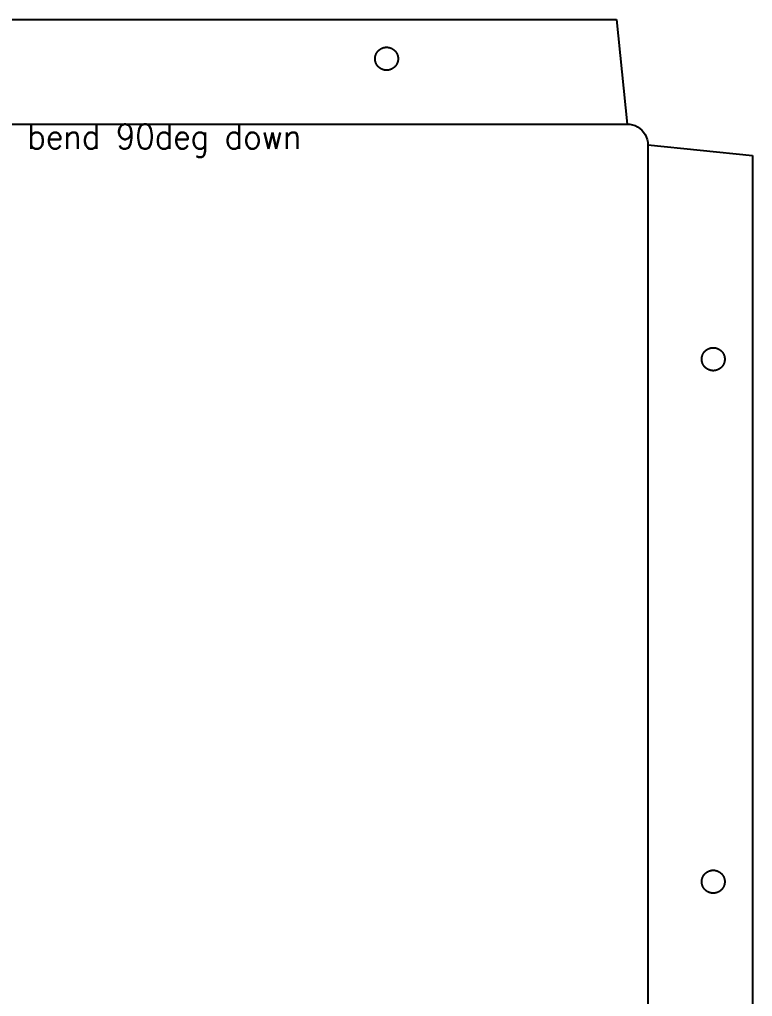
# Model space of a CAD drawing. Extents: x 313 to 538, y -9 to 739.
# Drawn here: x 397.3 to 537.5, y 551.9 to 738.8 of the extents above; entities that cross this region are included whole.
import ezdxf

# ---------------------------------------------------------------- set-up
doc = ezdxf.new("R2010")
doc.units = 0
doc.layers.get('0').update_dxf_attribs({"linetype": 'CONTINUOUS', "true_color": 0xffffff})
doc.layers.add('Layer0', color=7, linetype='CONTINUOUS', true_color=0xffffff)
doc.styles.add('textstyle0', font='')
doc.styles.get('textstyle0').set_extended_font_data('Standard')

msp = doc.modelspace()

# ---------------------------------------------------------------- linework, layer by layer
at = {"layer": 'Layer0'}
for p, q in [((338.53, 738.84), (511.53, 738.84)), ((511.53, 738.84), (513.53, 718.84)), ((465.96, 732.88), (465.98, 732.91)), ((465.98, 732.91), (466.01, 732.93)), ((466.01, 732.93), (466.04, 732.96)), ((466.04, 732.96), (466.07, 732.99)), ((466.07, 732.99), (466.1, 733.01)), ((466.1, 733.01), (466.13, 733.04)), ((466.13, 733.04), (466.16, 733.06)), ((466.16, 733.06), (466.19, 733.08)), ((466.19, 733.08), (466.22, 733.11)), ((466.22, 733.11), (466.25, 733.13)), ((466.25, 733.13), (466.28, 733.15)), ((466.28, 733.15), (466.31, 733.17)), ((466.31, 733.17), (466.34, 733.19)), ((466.34, 733.19), (466.38, 733.21)), ((466.38, 733.21), (466.41, 733.23)), ((466.41, 733.23), (466.44, 733.25)), ((466.44, 733.25), (466.48, 733.27)), ((466.48, 733.27), (466.51, 733.29)), ((466.51, 733.29), (466.54, 733.31)), ((466.54, 733.31), (466.58, 733.32)), ((466.58, 733.32), (466.61, 733.34)), ((466.61, 733.34), (466.65, 733.36)), ((466.65, 733.36), (466.68, 733.37)), ((466.68, 733.37), (466.72, 733.39)), ((466.72, 733.39), (466.75, 733.4)), ((466.75, 733.4), (466.79, 733.41)), ((466.79, 733.41), (466.83, 733.43)), ((466.83, 733.43), (466.86, 733.44)), ((466.86, 733.44), (466.9, 733.45)), ((466.9, 733.45), (466.94, 733.46)), ((466.94, 733.46), (466.97, 733.47)), ((466.97, 733.47), (467.01, 733.48)), ((467.01, 733.48), (467.05, 733.49)), ((467.05, 733.49), (467.09, 733.5)), ((467.09, 733.5), (467.12, 733.5)), ((467.12, 733.5), (467.16, 733.51)), ((467.16, 733.51), (467.2, 733.52)), ((467.2, 733.52), (467.24, 733.52)), ((467.24, 733.52), (467.28, 733.53)), ((467.28, 733.53), (467.31, 733.53)), ((467.31, 733.53), (467.35, 733.53)), ((467.35, 733.53), (467.39, 733.54)), ((467.39, 733.54), (467.43, 733.54)), ((467.43, 733.54), (467.47, 733.54)), ((467.47, 733.54), (467.51, 733.54)), ((467.51, 733.54), (467.54, 733.54)), ((467.54, 733.54), (467.58, 733.54)), ((467.58, 733.54), (467.62, 733.54)), ((467.62, 733.54), (467.66, 733.54)), ((467.66, 733.54), (467.7, 733.53)), ((467.7, 733.53), (467.74, 733.53)), ((467.74, 733.53), (467.77, 733.53)), ((467.77, 733.53), (467.81, 733.52)), ((467.81, 733.52), (467.85, 733.52)), ((467.85, 733.52), (467.89, 733.51)), ((467.89, 733.51), (467.93, 733.5)), ((467.93, 733.5), (467.96, 733.5)), ((467.96, 733.5), (468, 733.49)), ((468, 733.49), (468.04, 733.48)), ((468.04, 733.48), (468.08, 733.47)), ((468.08, 733.47), (468.11, 733.46)), ((468.11, 733.46), (468.15, 733.45)), ((468.15, 733.45), (468.19, 733.44)), ((468.19, 733.44), (468.22, 733.43)), ((468.22, 733.43), (468.26, 733.41)), ((468.26, 733.41), (468.3, 733.4)), ((468.3, 733.4), (468.33, 733.39)), ((468.33, 733.39), (468.37, 733.37)), ((468.37, 733.37), (468.4, 733.36)), ((468.4, 733.36), (468.44, 733.34)), ((468.44, 733.34), (468.47, 733.33)), ((468.47, 733.33), (468.51, 733.31)), ((468.51, 733.31), (468.54, 733.29)), ((468.54, 733.29), (468.57, 733.27)), ((468.57, 733.27), (468.61, 733.26)), ((468.61, 733.26), (468.64, 733.24)), ((468.64, 733.24), (468.67, 733.22)), ((468.67, 733.22), (468.71, 733.2)), ((468.71, 733.2), (468.74, 733.18)), ((468.74, 733.18), (468.77, 733.15)), ((468.77, 733.15), (468.8, 733.13)), ((468.8, 733.13), (468.83, 733.11)), ((468.83, 733.11), (468.86, 733.09)), ((468.86, 733.09), (468.89, 733.06)), ((468.89, 733.06), (468.92, 733.04)), ((468.92, 733.04), (468.95, 733.01)), ((468.95, 733.01), (468.98, 732.99)), ((468.98, 732.99), (469.01, 732.96)), ((469.01, 732.96), (469.04, 732.94)), ((469.04, 732.94), (469.07, 732.91)), ((469.07, 732.91), (469.09, 732.88)), ((465.33, 731.51), (465.34, 731.55)), ((465.33, 731.47), (465.33, 731.51)), ((465.33, 731.43), (465.33, 731.47)), ((465.33, 731.39), (465.33, 731.43)), ((465.33, 731.36), (465.33, 731.39)), ((465.33, 731.32), (465.33, 731.36)), ((465.33, 731.28), (465.33, 731.32)), ((465.33, 731.24), (465.33, 731.28)), ((465.33, 731.2), (465.33, 731.24)), ((465.33, 731.16), (465.33, 731.2)), ((465.34, 731.13), (465.33, 731.16)), ((465.34, 731.59), (465.35, 731.62)), ((465.34, 731.55), (465.34, 731.59)), ((465.34, 731.09), (465.34, 731.13)), ((465.35, 731.05), (465.34, 731.09)), ((465.35, 731.66), (465.36, 731.7)), ((465.35, 731.62), (465.35, 731.66)), ((465.35, 731.01), (465.35, 731.05)), ((465.36, 731.74), (465.37, 731.78)), ((465.36, 731.7), (465.36, 731.74)), ((465.37, 731.78), (465.38, 731.81)), ((465.38, 731.81), (465.39, 731.85)), ((465.39, 731.85), (465.4, 731.89)), ((465.4, 731.89), (465.41, 731.93)), ((465.41, 731.93), (465.42, 731.96)), ((465.42, 731.96), (465.43, 732)), ((465.43, 732), (465.44, 732.04)), ((465.44, 732.04), (465.45, 732.07)), ((465.45, 732.07), (465.47, 732.11)), ((465.47, 732.11), (465.48, 732.14)), ((465.48, 732.14), (465.49, 732.18)), ((465.49, 732.18), (465.51, 732.21)), ((465.51, 732.21), (465.52, 732.25)), ((465.52, 732.25), (465.54, 732.28)), ((465.54, 732.28), (465.56, 732.32)), ((465.56, 732.32), (465.57, 732.35)), ((465.57, 732.35), (465.59, 732.39)), ((465.59, 732.39), (465.61, 732.42)), ((465.61, 732.42), (465.63, 732.45)), ((465.63, 732.45), (465.65, 732.49)), ((465.65, 732.49), (465.67, 732.52)), ((465.67, 732.52), (465.69, 732.55)), ((465.69, 732.55), (465.71, 732.58)), ((465.71, 732.58), (465.73, 732.62)), ((465.73, 732.62), (465.76, 732.65)), ((465.76, 732.65), (465.78, 732.68)), ((465.78, 732.68), (465.8, 732.71)), ((465.8, 732.71), (465.83, 732.74)), ((465.83, 732.74), (465.85, 732.77)), ((465.85, 732.77), (465.88, 732.8)), ((465.88, 732.8), (465.9, 732.82)), ((465.9, 732.82), (465.93, 732.85)), ((465.93, 732.85), (465.96, 732.88)), ((469.09, 732.88), (469.12, 732.86)), ((469.12, 732.86), (469.15, 732.83)), ((469.15, 732.83), (469.17, 732.8)), ((469.17, 732.8), (469.2, 732.77)), ((469.2, 732.77), (469.22, 732.74)), ((469.22, 732.74), (469.25, 732.71)), ((469.25, 732.71), (469.27, 732.68)), ((469.27, 732.68), (469.29, 732.65)), ((469.29, 732.65), (469.32, 732.62)), ((469.32, 732.62), (469.34, 732.59)), ((469.34, 732.59), (469.36, 732.56)), ((469.36, 732.56), (469.38, 732.52)), ((469.38, 732.52), (469.4, 732.49)), ((469.4, 732.49), (469.42, 732.46)), ((469.42, 732.46), (469.44, 732.43)), ((469.44, 732.43), (469.46, 732.39)), ((469.46, 732.39), (469.48, 732.36)), ((469.48, 732.36), (469.5, 732.32)), ((469.5, 732.32), (469.51, 732.29)), ((469.51, 732.29), (469.53, 732.25)), ((469.53, 732.25), (469.54, 732.22)), ((469.54, 732.22), (469.56, 732.18)), ((469.56, 732.18), (469.57, 732.15)), ((469.57, 732.15), (469.59, 732.11)), ((469.59, 732.11), (469.6, 732.08)), ((469.6, 732.08), (469.61, 732.04)), ((469.61, 732.04), (469.62, 732)), ((469.62, 732), (469.64, 731.97)), ((469.64, 731.97), (469.65, 731.93)), ((469.65, 731.93), (469.66, 731.89)), ((469.66, 731.89), (469.67, 731.86)), ((469.67, 731.86), (469.67, 731.82)), ((469.67, 731.82), (469.68, 731.78)), ((469.68, 731.78), (469.69, 731.74)), ((469.69, 731.74), (469.7, 731.71)), ((469.7, 731.71), (469.7, 731.67)), ((469.7, 731.67), (469.71, 731.63)), ((469.71, 731.06), (469.7, 731.02)), ((469.71, 731.63), (469.71, 731.59)), ((469.71, 731.59), (469.72, 731.55)), ((469.72, 731.13), (469.71, 731.09)), ((469.71, 731.09), (469.71, 731.06)), ((469.72, 731.55), (469.72, 731.52)), ((469.72, 731.52), (469.72, 731.48)), ((469.72, 731.48), (469.73, 731.44)), ((469.73, 731.25), (469.72, 731.21)), ((469.72, 731.21), (469.72, 731.17)), ((469.72, 731.17), (469.72, 731.13)), ((469.73, 731.44), (469.73, 731.4)), ((469.73, 731.4), (469.73, 731.36)), ((469.73, 731.36), (469.73, 731.32)), ((469.73, 731.32), (469.73, 731.29)), ((469.73, 731.29), (469.73, 731.25)), ((465.36, 730.97), (465.35, 731.01)), ((465.36, 730.94), (465.36, 730.97)), ((465.37, 730.9), (465.36, 730.94)), ((465.38, 730.86), (465.37, 730.9)), ((465.39, 730.82), (465.38, 730.86)), ((465.4, 730.79), (465.39, 730.82)), ((465.41, 730.75), (465.4, 730.79)), ((465.42, 730.71), (465.41, 730.75)), ((465.43, 730.68), (465.42, 730.71)), ((465.44, 730.64), (465.43, 730.68)), ((465.45, 730.6), (465.44, 730.64)), ((465.47, 730.57), (465.45, 730.6)), ((465.48, 730.53), (465.47, 730.57)), ((465.5, 730.5), (465.48, 730.53)), ((465.51, 730.46), (465.5, 730.5)), ((465.53, 730.42), (465.51, 730.46)), ((465.54, 730.39), (465.53, 730.42)), ((465.56, 730.36), (465.54, 730.39)), ((465.58, 730.32), (465.56, 730.36)), ((465.6, 730.29), (465.58, 730.32)), ((465.61, 730.25), (465.6, 730.29)), ((465.63, 730.22), (465.61, 730.25)), ((465.65, 730.19), (465.63, 730.22)), ((465.67, 730.16), (465.65, 730.19)), ((465.69, 730.12), (465.67, 730.16)), ((465.72, 730.09), (465.69, 730.12)), ((465.74, 730.06), (465.72, 730.09)), ((465.76, 730.03), (465.74, 730.06)), ((465.78, 730), (465.76, 730.03)), ((465.81, 729.97), (465.78, 730)), ((465.83, 729.94), (465.81, 729.97)), ((465.86, 729.91), (465.83, 729.94)), ((465.88, 729.88), (465.86, 729.91)), ((465.91, 729.85), (465.88, 729.88)), ((465.93, 729.82), (465.91, 729.85)), ((465.96, 729.8), (465.93, 729.82)), ((465.99, 729.77), (465.96, 729.8)), ((466.02, 729.74), (465.99, 729.77)), ((466.04, 729.72), (466.02, 729.74)), ((466.07, 729.69), (466.04, 729.72)), ((466.1, 729.67), (466.07, 729.69)), ((466.13, 729.64), (466.1, 729.67)), ((466.16, 729.62), (466.13, 729.64)), ((466.19, 729.59), (466.16, 729.62)), ((466.22, 729.57), (466.19, 729.59)), ((466.25, 729.55), (466.22, 729.57)), ((466.28, 729.53), (466.25, 729.55)), ((466.32, 729.5), (466.28, 729.53)), ((466.35, 729.48), (466.32, 729.5)), ((466.38, 729.46), (466.35, 729.48)), ((466.41, 729.44), (466.38, 729.46)), ((466.45, 729.42), (466.41, 729.44)), ((466.48, 729.41), (466.45, 729.42)), ((466.51, 729.39), (466.48, 729.41)), ((466.55, 729.37), (466.51, 729.39)), ((466.58, 729.35), (466.55, 729.37)), ((466.62, 729.34), (466.58, 729.35)), ((466.65, 729.32), (466.62, 729.34)), ((466.69, 729.31), (466.65, 729.32)), ((466.72, 729.29), (466.69, 729.31)), ((466.76, 729.28), (466.72, 729.29)), ((466.8, 729.27), (466.76, 729.28)), ((466.83, 729.25), (466.8, 729.27)), ((466.87, 729.24), (466.83, 729.25)), ((466.91, 729.23), (466.87, 729.24)), ((466.94, 729.22), (466.91, 729.23)), ((466.98, 729.21), (466.94, 729.22)), ((467.02, 729.2), (466.98, 729.21)), ((467.05, 729.19), (467.02, 729.2)), ((467.09, 729.18), (467.05, 729.19)), ((467.13, 729.18), (467.09, 729.18)), ((467.17, 729.17), (467.13, 729.18)), ((467.21, 729.16), (467.17, 729.17)), ((467.24, 729.16), (467.21, 729.16)), ((467.28, 729.15), (467.24, 729.16)), ((467.32, 729.15), (467.28, 729.15)), ((467.36, 729.15), (467.32, 729.15)), ((467.74, 729.15), (467.7, 729.15)), ((467.78, 729.15), (467.74, 729.15)), ((467.82, 729.16), (467.78, 729.15)), ((467.86, 729.16), (467.82, 729.16)), ((467.89, 729.17), (467.86, 729.16)), ((467.93, 729.18), (467.89, 729.17)), ((467.97, 729.18), (467.93, 729.18)), ((468.01, 729.19), (467.97, 729.18)), ((468.04, 729.2), (468.01, 729.19)), ((468.08, 729.21), (468.04, 729.2)), ((468.12, 729.22), (468.08, 729.21)), ((468.16, 729.23), (468.12, 729.22)), ((468.19, 729.24), (468.16, 729.23)), ((468.23, 729.25), (468.19, 729.24)), ((468.26, 729.27), (468.23, 729.25)), ((468.3, 729.28), (468.26, 729.27)), ((468.34, 729.29), (468.3, 729.28)), ((468.37, 729.31), (468.34, 729.29)), ((468.41, 729.32), (468.37, 729.31)), ((468.44, 729.34), (468.41, 729.32)), ((468.48, 729.36), (468.44, 729.34)), ((468.51, 729.37), (468.48, 729.36)), ((468.55, 729.39), (468.51, 729.37)), ((468.58, 729.41), (468.55, 729.39)), ((468.61, 729.43), (468.58, 729.41)), ((468.65, 729.45), (468.61, 729.43)), ((468.68, 729.47), (468.65, 729.45)), ((468.71, 729.49), (468.68, 729.47)), ((468.74, 729.51), (468.71, 729.49)), ((468.78, 729.53), (468.74, 729.51)), ((468.81, 729.55), (468.78, 729.53)), ((468.84, 729.57), (468.81, 729.55)), ((468.87, 729.6), (468.84, 729.57)), ((468.9, 729.62), (468.87, 729.6)), ((468.93, 729.64), (468.9, 729.62)), ((468.96, 729.67), (468.93, 729.64)), ((468.99, 729.69), (468.96, 729.67)), ((469.02, 729.72), (468.99, 729.69)), ((469.04, 729.75), (469.02, 729.72)), ((469.07, 729.77), (469.04, 729.75)), ((469.1, 729.8), (469.07, 729.77)), ((469.13, 729.83), (469.1, 729.8)), ((469.15, 729.86), (469.13, 729.83)), ((469.18, 729.88), (469.15, 729.86)), ((469.2, 729.91), (469.18, 729.88)), ((469.23, 729.94), (469.2, 729.91)), ((469.25, 729.97), (469.23, 729.94)), ((469.27, 730), (469.25, 729.97)), ((469.3, 730.03), (469.27, 730)), ((469.32, 730.06), (469.3, 730.03)), ((469.34, 730.1), (469.32, 730.06)), ((469.36, 730.13), (469.34, 730.1)), ((469.38, 730.16), (469.36, 730.13)), ((469.4, 730.19), (469.38, 730.16)), ((469.42, 730.23), (469.4, 730.19)), ((469.44, 730.26), (469.42, 730.23)), ((469.46, 730.29), (469.44, 730.26)), ((469.48, 730.33), (469.46, 730.29)), ((469.5, 730.36), (469.48, 730.33)), ((469.51, 730.4), (469.5, 730.36)), ((469.53, 730.43), (469.51, 730.4)), ((469.55, 730.47), (469.53, 730.43)), ((469.56, 730.5), (469.55, 730.47)), ((469.58, 730.54), (469.56, 730.5)), ((469.59, 730.57), (469.58, 730.54)), ((469.6, 730.61), (469.59, 730.57)), ((469.61, 730.64), (469.6, 730.61)), ((469.63, 730.68), (469.61, 730.64)), ((469.64, 730.72), (469.63, 730.68)), ((469.65, 730.75), (469.64, 730.72)), ((469.66, 730.79), (469.65, 730.75)), ((469.67, 730.83), (469.66, 730.79)), ((469.68, 730.87), (469.67, 730.83)), ((469.69, 730.94), (469.68, 730.9)), ((469.68, 730.9), (469.68, 730.87)), ((469.7, 730.98), (469.69, 730.94)), ((469.7, 731.02), (469.7, 730.98)), ((467.4, 729.14), (467.36, 729.15)), ((467.43, 729.14), (467.4, 729.14)), ((467.47, 729.14), (467.43, 729.14)), ((467.51, 729.14), (467.47, 729.14)), ((467.55, 729.14), (467.51, 729.14)), ((467.59, 729.14), (467.55, 729.14)), ((467.63, 729.14), (467.59, 729.14)), ((467.66, 729.14), (467.63, 729.14)), ((467.7, 729.15), (467.66, 729.14)), ((336.53, 718.84), (513.53, 718.84)), ((513.53, 718.84), (514.05, 718.81)), ((514.05, 718.81), (514.56, 718.7)), ((514.56, 718.7), (515.06, 718.54)), ((515.06, 718.54), (515.53, 718.3)), ((515.53, 718.3), (515.96, 718.01)), ((515.96, 718.01), (516.36, 717.67)), ((516.36, 717.67), (516.7, 717.27)), ((516.7, 717.27), (516.99, 716.84)), ((516.99, 716.84), (517.22, 716.37)), ((517.22, 716.37), (517.39, 715.88)), ((517.39, 715.88), (517.49, 715.36)), ((517.49, 715.36), (517.53, 714.84)), ((517.53, 714.84), (537.53, 712.84)), ((517.53, 714.84), (517.53, 27.84)), ((537.53, 712.84), (537.53, 29.84)), ((528.1, 674.91), (528.12, 674.94)), ((528.12, 674.94), (528.14, 674.97)), ((528.14, 674.97), (528.16, 675.01)), ((528.16, 675.01), (528.18, 675.04)), ((528.18, 675.04), (528.2, 675.07)), ((528.2, 675.07), (528.23, 675.1)), ((528.23, 675.1), (528.25, 675.13)), ((528.25, 675.13), (528.27, 675.16)), ((528.27, 675.16), (528.29, 675.19)), ((528.29, 675.19), (528.32, 675.22)), ((528.32, 675.22), (528.34, 675.25)), ((528.34, 675.25), (528.37, 675.28)), ((528.37, 675.28), (528.39, 675.31)), ((528.39, 675.31), (528.42, 675.34)), ((528.42, 675.34), (528.44, 675.37)), ((528.44, 675.37), (528.47, 675.4)), ((528.47, 675.4), (528.5, 675.42)), ((528.5, 675.42), (528.53, 675.45)), ((528.53, 675.45), (528.56, 675.47)), ((528.56, 675.47), (528.58, 675.5)), ((528.58, 675.5), (528.61, 675.53)), ((528.61, 675.53), (528.64, 675.55)), ((528.64, 675.55), (528.67, 675.57)), ((528.67, 675.57), (528.7, 675.6)), ((528.7, 675.6), (528.73, 675.62)), ((528.73, 675.62), (528.77, 675.64)), ((528.77, 675.64), (528.8, 675.66)), ((528.8, 675.66), (528.83, 675.68)), ((528.83, 675.68), (528.86, 675.71)), ((528.86, 675.71), (528.89, 675.73)), ((528.89, 675.73), (528.93, 675.75)), ((528.93, 675.75), (528.96, 675.76)), ((528.96, 675.76), (528.99, 675.78)), ((528.99, 675.78), (529.03, 675.8)), ((529.03, 675.8), (529.06, 675.82)), ((529.06, 675.82), (529.1, 675.83)), ((529.1, 675.83), (529.13, 675.85)), ((529.13, 675.85), (529.17, 675.86)), ((529.17, 675.86), (529.2, 675.88)), ((529.2, 675.88), (529.24, 675.89)), ((529.24, 675.89), (529.28, 675.91)), ((529.28, 675.91), (529.31, 675.92)), ((529.31, 675.92), (529.35, 675.93)), ((529.35, 675.93), (529.38, 675.94)), ((529.38, 675.94), (529.42, 675.95)), ((529.42, 675.95), (529.46, 675.96)), ((529.46, 675.96), (529.5, 675.97)), ((529.5, 675.97), (529.53, 675.98)), ((529.53, 675.98), (529.57, 675.99)), ((529.57, 675.99), (529.61, 676)), ((529.61, 676), (529.65, 676.01)), ((529.65, 676.01), (529.68, 676.01)), ((529.68, 676.01), (529.72, 676.02)), ((529.72, 676.02), (529.76, 676.02)), ((529.76, 676.02), (529.8, 676.03)), ((529.8, 676.03), (529.84, 676.03)), ((529.84, 676.03), (529.87, 676.03)), ((529.87, 676.03), (529.91, 676.04)), ((529.91, 676.04), (529.95, 676.04)), ((529.95, 676.04), (529.99, 676.04)), ((529.99, 676.04), (530.03, 676.04)), ((530.03, 676.04), (530.07, 676.04)), ((530.07, 676.04), (530.1, 676.04)), ((530.1, 676.04), (530.14, 676.04)), ((530.14, 676.04), (530.18, 676.03)), ((530.18, 676.03), (530.22, 676.03)), ((530.22, 676.03), (530.26, 676.03)), ((530.26, 676.03), (530.3, 676.02)), ((530.3, 676.02), (530.33, 676.02)), ((530.33, 676.02), (530.37, 676.01)), ((530.37, 676.01), (530.41, 676.01)), ((530.41, 676.01), (530.45, 676)), ((530.45, 676), (530.48, 675.99)), ((530.48, 675.99), (530.52, 675.98)), ((530.52, 675.98), (530.56, 675.97)), ((530.56, 675.97), (530.6, 675.96)), ((530.6, 675.96), (530.63, 675.95)), ((530.63, 675.95), (530.67, 675.94)), ((530.67, 675.94), (530.71, 675.93)), ((530.71, 675.93), (530.74, 675.92)), ((530.74, 675.92), (530.78, 675.91)), ((530.78, 675.91), (530.82, 675.89)), ((530.82, 675.89), (530.85, 675.88)), ((530.85, 675.88), (530.89, 675.86)), ((530.89, 675.86), (530.92, 675.85)), ((530.92, 675.85), (530.96, 675.83)), ((530.96, 675.83), (530.99, 675.82)), ((530.99, 675.82), (531.03, 675.8)), ((531.03, 675.8), (531.06, 675.78)), ((531.06, 675.78), (531.09, 675.76)), ((531.09, 675.76), (531.13, 675.75)), ((531.13, 675.75), (531.16, 675.73)), ((531.16, 675.73), (531.19, 675.71)), ((531.19, 675.71), (531.23, 675.68)), ((531.23, 675.68), (531.26, 675.66)), ((531.26, 675.66), (531.29, 675.64)), ((531.29, 675.64), (531.32, 675.62)), ((531.32, 675.62), (531.35, 675.6)), ((531.35, 675.6), (531.38, 675.57)), ((531.38, 675.57), (531.41, 675.55)), ((531.41, 675.55), (531.44, 675.53)), ((531.44, 675.53), (531.47, 675.5)), ((531.47, 675.5), (531.5, 675.47)), ((531.5, 675.47), (531.53, 675.45)), ((531.53, 675.45), (531.56, 675.42)), ((531.56, 675.42), (531.58, 675.4)), ((531.58, 675.4), (531.61, 675.37)), ((531.61, 675.37), (531.64, 675.34)), ((531.64, 675.34), (531.66, 675.31)), ((531.66, 675.31), (531.69, 675.28)), ((531.69, 675.28), (531.71, 675.25)), ((531.71, 675.25), (531.74, 675.22)), ((531.74, 675.22), (531.76, 675.19)), ((531.76, 675.19), (531.78, 675.16)), ((531.78, 675.16), (531.81, 675.13)), ((531.81, 675.13), (531.83, 675.1)), ((531.83, 675.1), (531.85, 675.07)), ((531.85, 675.07), (531.87, 675.04)), ((531.87, 675.04), (531.89, 675.01)), ((531.89, 675.01), (531.91, 674.97)), ((531.91, 674.97), (531.93, 674.94)), ((531.93, 674.94), (531.95, 674.91)), ((527.83, 673.99), (527.84, 674.03)), ((527.83, 673.95), (527.83, 673.99)), ((527.83, 673.92), (527.83, 673.95)), ((527.83, 673.88), (527.83, 673.92)), ((527.83, 673.84), (527.83, 673.88)), ((527.83, 673.8), (527.83, 673.84)), ((527.83, 673.76), (527.83, 673.8)), ((527.83, 673.72), (527.83, 673.76)), ((527.83, 673.69), (527.83, 673.72)), ((527.84, 673.65), (527.83, 673.69)), ((527.84, 674.11), (527.85, 674.15)), ((527.84, 674.07), (527.84, 674.11)), ((527.84, 674.03), (527.84, 674.07)), ((527.84, 673.61), (527.84, 673.65)), ((527.84, 673.57), (527.84, 673.61)), ((527.85, 673.53), (527.84, 673.57)), ((527.85, 674.18), (527.86, 674.22)), ((527.85, 674.15), (527.85, 674.18)), ((527.85, 673.5), (527.85, 673.53)), ((527.86, 673.46), (527.85, 673.5)), ((527.86, 674.22), (527.87, 674.26)), ((527.87, 673.42), (527.86, 673.46)), ((527.87, 674.26), (527.88, 674.3)), ((527.88, 673.38), (527.87, 673.42)), ((527.88, 674.33), (527.89, 674.37)), ((527.88, 674.3), (527.88, 674.33)), ((527.88, 673.34), (527.88, 673.38)), ((527.89, 673.31), (527.88, 673.34)), ((527.89, 674.37), (527.9, 674.41)), ((527.9, 673.27), (527.89, 673.31)), ((527.9, 674.41), (527.91, 674.45)), ((527.91, 673.23), (527.9, 673.27)), ((527.91, 674.45), (527.92, 674.48)), ((527.92, 673.2), (527.91, 673.23)), ((527.92, 674.48), (527.94, 674.52)), ((527.94, 673.16), (527.92, 673.2)), ((527.94, 674.52), (527.95, 674.56)), ((527.95, 673.12), (527.94, 673.16)), ((527.95, 674.56), (527.96, 674.59)), ((527.96, 673.09), (527.95, 673.12)), ((527.96, 674.59), (527.97, 674.63)), ((527.97, 673.05), (527.96, 673.09)), ((527.97, 674.63), (527.99, 674.66)), ((527.99, 674.66), (528, 674.7)), ((528, 674.7), (528.02, 674.73)), ((528.02, 674.73), (528.03, 674.77)), ((528.03, 674.77), (528.05, 674.8)), ((528.05, 674.8), (528.07, 674.84)), ((528.07, 674.84), (528.08, 674.87)), ((528.08, 674.87), (528.1, 674.91)), ((531.95, 674.91), (531.97, 674.87)), ((531.97, 674.87), (531.99, 674.84)), ((531.99, 674.84), (532, 674.8)), ((532, 674.8), (532.02, 674.77)), ((532.02, 674.77), (532.04, 674.73)), ((532.04, 674.73), (532.05, 674.7)), ((532.05, 674.7), (532.07, 674.66)), ((532.07, 674.66), (532.08, 674.63)), ((532.08, 674.63), (532.09, 674.59)), ((532.09, 673.09), (532.08, 673.05)), ((532.09, 674.59), (532.11, 674.56)), ((532.11, 673.12), (532.09, 673.09)), ((532.11, 674.56), (532.12, 674.52)), ((532.12, 673.16), (532.11, 673.12)), ((532.12, 674.52), (532.13, 674.48)), ((532.13, 673.2), (532.12, 673.16)), ((532.13, 674.48), (532.14, 674.45)), ((532.14, 673.23), (532.13, 673.2)), ((532.14, 674.45), (532.15, 674.41)), ((532.15, 673.27), (532.14, 673.23)), ((532.15, 674.41), (532.16, 674.37)), ((532.16, 673.31), (532.15, 673.27)), ((532.16, 674.37), (532.17, 674.33)), ((532.17, 673.34), (532.16, 673.31)), ((532.17, 674.33), (532.18, 674.3)), ((532.18, 673.38), (532.17, 673.34)), ((532.18, 674.3), (532.19, 674.26)), ((532.19, 673.42), (532.18, 673.38)), ((532.19, 674.26), (532.19, 674.22)), ((532.19, 674.22), (532.2, 674.18)), ((532.2, 673.5), (532.19, 673.46)), ((532.19, 673.46), (532.19, 673.42)), ((532.2, 674.18), (532.21, 674.15)), ((532.21, 673.53), (532.2, 673.5)), ((532.21, 674.15), (532.21, 674.11)), ((532.21, 674.11), (532.22, 674.07)), ((532.22, 673.61), (532.21, 673.57)), ((532.21, 673.57), (532.21, 673.53)), ((532.22, 674.07), (532.22, 674.03)), ((532.22, 674.03), (532.22, 673.99)), ((532.22, 673.99), (532.22, 673.95)), ((532.22, 673.95), (532.23, 673.92)), ((532.23, 673.76), (532.22, 673.72)), ((532.22, 673.72), (532.22, 673.69)), ((532.22, 673.69), (532.22, 673.65)), ((532.22, 673.65), (532.22, 673.61)), ((532.23, 673.92), (532.23, 673.88)), ((532.23, 673.88), (532.23, 673.84)), ((532.23, 673.84), (532.23, 673.8)), ((532.23, 673.8), (532.23, 673.76)), ((527.99, 673.02), (527.97, 673.05)), ((528, 672.98), (527.99, 673.02)), ((528.02, 672.95), (528, 672.98)), ((528.03, 672.91), (528.02, 672.95)), ((528.05, 672.88), (528.03, 672.91)), ((528.07, 672.84), (528.05, 672.88)), ((528.08, 672.81), (528.07, 672.84)), ((528.1, 672.77), (528.08, 672.81)), ((528.12, 672.74), (528.1, 672.77)), ((528.14, 672.71), (528.12, 672.74)), ((528.16, 672.67), (528.14, 672.71)), ((528.18, 672.64), (528.16, 672.67)), ((528.2, 672.61), (528.18, 672.64)), ((528.23, 672.58), (528.2, 672.61)), ((528.25, 672.55), (528.23, 672.58)), ((528.27, 672.52), (528.25, 672.55)), ((528.29, 672.49), (528.27, 672.52)), ((528.32, 672.46), (528.29, 672.49)), ((528.34, 672.43), (528.32, 672.46)), ((528.37, 672.4), (528.34, 672.43)), ((528.39, 672.37), (528.37, 672.4)), ((528.42, 672.34), (528.39, 672.37)), ((528.44, 672.31), (528.42, 672.34)), ((528.47, 672.28), (528.44, 672.31)), ((528.5, 672.26), (528.47, 672.28)), ((528.53, 672.23), (528.5, 672.26)), ((528.56, 672.2), (528.53, 672.23)), ((528.58, 672.18), (528.56, 672.2)), ((528.61, 672.15), (528.58, 672.18)), ((528.64, 672.13), (528.61, 672.15)), ((528.67, 672.11), (528.64, 672.13)), ((528.7, 672.08), (528.67, 672.11)), ((528.73, 672.06), (528.7, 672.08)), ((528.77, 672.04), (528.73, 672.06)), ((528.8, 672.02), (528.77, 672.04)), ((528.83, 671.99), (528.8, 672.02)), ((528.86, 671.97), (528.83, 671.99)), ((528.89, 671.95), (528.86, 671.97)), ((528.93, 671.93), (528.89, 671.95)), ((528.96, 671.92), (528.93, 671.93)), ((528.99, 671.9), (528.96, 671.92)), ((529.03, 671.88), (528.99, 671.9)), ((529.06, 671.86), (529.03, 671.88)), ((529.1, 671.85), (529.06, 671.86)), ((529.13, 671.83), (529.1, 671.85)), ((529.17, 671.81), (529.13, 671.83)), ((529.2, 671.8), (529.17, 671.81)), ((529.24, 671.79), (529.2, 671.8)), ((529.28, 671.77), (529.24, 671.79)), ((529.31, 671.76), (529.28, 671.77)), ((529.35, 671.75), (529.31, 671.76)), ((529.38, 671.74), (529.35, 671.75)), ((529.42, 671.73), (529.38, 671.74)), ((529.46, 671.71), (529.42, 671.73)), ((529.5, 671.71), (529.46, 671.71)), ((529.53, 671.7), (529.5, 671.71)), ((529.57, 671.69), (529.53, 671.7)), ((529.61, 671.68), (529.57, 671.69)), ((529.65, 671.67), (529.61, 671.68)), ((529.68, 671.67), (529.65, 671.67)), ((529.72, 671.66), (529.68, 671.67)), ((529.76, 671.66), (529.72, 671.66)), ((529.8, 671.65), (529.76, 671.66)), ((529.84, 671.65), (529.8, 671.65)), ((529.87, 671.65), (529.84, 671.65)), ((529.91, 671.64), (529.87, 671.65)), ((529.95, 671.64), (529.91, 671.64)), ((529.99, 671.64), (529.95, 671.64)), ((530.03, 671.64), (529.99, 671.64)), ((530.07, 671.64), (530.03, 671.64)), ((530.1, 671.64), (530.07, 671.64)), ((530.14, 671.64), (530.1, 671.64)), ((530.18, 671.65), (530.14, 671.64)), ((530.22, 671.65), (530.18, 671.65)), ((530.26, 671.65), (530.22, 671.65)), ((530.3, 671.66), (530.26, 671.65)), ((530.33, 671.66), (530.3, 671.66)), ((530.37, 671.67), (530.33, 671.66)), ((530.41, 671.67), (530.37, 671.67)), ((530.45, 671.68), (530.41, 671.67)), ((530.48, 671.69), (530.45, 671.68)), ((530.52, 671.7), (530.48, 671.69)), ((530.56, 671.71), (530.52, 671.7)), ((530.6, 671.71), (530.56, 671.71)), ((530.63, 671.73), (530.6, 671.71)), ((530.67, 671.74), (530.63, 671.73)), ((530.71, 671.75), (530.67, 671.74)), ((530.74, 671.76), (530.71, 671.75)), ((530.78, 671.77), (530.74, 671.76)), ((530.82, 671.79), (530.78, 671.77)), ((530.85, 671.8), (530.82, 671.79)), ((530.89, 671.81), (530.85, 671.8)), ((530.92, 671.83), (530.89, 671.81)), ((530.96, 671.85), (530.92, 671.83)), ((530.99, 671.86), (530.96, 671.85)), ((531.03, 671.88), (530.99, 671.86)), ((531.06, 671.9), (531.03, 671.88)), ((531.09, 671.92), (531.06, 671.9)), ((531.13, 671.93), (531.09, 671.92)), ((531.16, 671.95), (531.13, 671.93)), ((531.19, 671.97), (531.16, 671.95)), ((531.23, 671.99), (531.19, 671.97)), ((531.26, 672.02), (531.23, 671.99)), ((531.29, 672.04), (531.26, 672.02)), ((531.32, 672.06), (531.29, 672.04)), ((531.35, 672.08), (531.32, 672.06)), ((531.38, 672.11), (531.35, 672.08)), ((531.41, 672.13), (531.38, 672.11)), ((531.44, 672.15), (531.41, 672.13)), ((531.47, 672.18), (531.44, 672.15)), ((531.5, 672.2), (531.47, 672.18)), ((531.53, 672.23), (531.5, 672.2)), ((531.56, 672.26), (531.53, 672.23)), ((531.58, 672.28), (531.56, 672.26)), ((531.61, 672.31), (531.58, 672.28)), ((531.64, 672.34), (531.61, 672.31)), ((531.66, 672.37), (531.64, 672.34)), ((531.69, 672.4), (531.66, 672.37)), ((531.71, 672.43), (531.69, 672.4)), ((531.74, 672.46), (531.71, 672.43)), ((531.76, 672.49), (531.74, 672.46)), ((531.78, 672.52), (531.76, 672.49)), ((531.81, 672.55), (531.78, 672.52)), ((531.83, 672.58), (531.81, 672.55)), ((531.85, 672.61), (531.83, 672.58)), ((531.87, 672.64), (531.85, 672.61)), ((531.89, 672.67), (531.87, 672.64)), ((531.91, 672.71), (531.89, 672.67)), ((531.93, 672.74), (531.91, 672.71)), ((531.95, 672.77), (531.93, 672.74)), ((531.97, 672.81), (531.95, 672.77)), ((531.99, 672.84), (531.97, 672.81)), ((532, 672.88), (531.99, 672.84)), ((532.02, 672.91), (532, 672.88)), ((532.04, 672.95), (532.02, 672.91)), ((532.05, 672.98), (532.04, 672.95)), ((532.07, 673.02), (532.05, 672.98)), ((532.08, 673.05), (532.07, 673.02)), ((529.1, 575.83), (529.13, 575.85)), ((529.13, 575.85), (529.17, 575.86)), ((529.17, 575.86), (529.2, 575.88)), ((529.2, 575.88), (529.24, 575.89)), ((529.24, 575.89), (529.28, 575.91)), ((529.28, 575.91), (529.31, 575.92)), ((529.31, 575.92), (529.35, 575.93)), ((529.35, 575.93), (529.38, 575.94)), ((529.38, 575.94), (529.42, 575.95)), ((529.42, 575.95), (529.46, 575.96)), ((529.46, 575.96), (529.5, 575.97)), ((529.5, 575.97), (529.53, 575.98)), ((529.53, 575.98), (529.57, 575.99)), ((529.57, 575.99), (529.61, 576)), ((529.61, 576), (529.65, 576.01)), ((529.65, 576.01), (529.68, 576.01)), ((529.68, 576.01), (529.72, 576.02)), ((529.72, 576.02), (529.76, 576.02)), ((529.76, 576.02), (529.8, 576.03)), ((529.8, 576.03), (529.84, 576.03)), ((529.84, 576.03), (529.87, 576.03)), ((529.87, 576.03), (529.91, 576.04)), ((529.91, 576.04), (529.95, 576.04)), ((529.95, 576.04), (529.99, 576.04)), ((529.99, 576.04), (530.03, 576.04)), ((530.03, 576.04), (530.07, 576.04)), ((530.07, 576.04), (530.1, 576.04)), ((530.1, 576.04), (530.14, 576.04)), ((530.14, 576.04), (530.18, 576.03)), ((530.18, 576.03), (530.22, 576.03)), ((530.22, 576.03), (530.26, 576.03)), ((530.26, 576.03), (530.3, 576.02)), ((530.3, 576.02), (530.33, 576.02)), ((530.33, 576.02), (530.37, 576.01)), ((530.37, 576.01), (530.41, 576.01)), ((530.41, 576.01), (530.45, 576)), ((530.45, 576), (530.48, 575.99)), ((530.48, 575.99), (530.52, 575.98)), ((530.52, 575.98), (530.56, 575.97)), ((530.56, 575.97), (530.6, 575.96)), ((530.6, 575.96), (530.63, 575.95)), ((530.63, 575.95), (530.67, 575.94)), ((530.67, 575.94), (530.71, 575.93)), ((530.71, 575.93), (530.74, 575.92)), ((530.74, 575.92), (530.78, 575.91)), ((530.78, 575.91), (530.82, 575.89)), ((530.82, 575.89), (530.85, 575.88)), ((530.85, 575.88), (530.89, 575.86)), ((530.89, 575.86), (530.92, 575.85)), ((530.92, 575.85), (530.96, 575.83)), ((527.83, 573.99), (527.84, 574.03)), ((527.83, 573.95), (527.83, 573.99)), ((527.84, 574.11), (527.85, 574.15)), ((527.84, 574.07), (527.84, 574.11)), ((527.84, 574.03), (527.84, 574.07)), ((527.85, 574.18), (527.86, 574.22)), ((527.85, 574.15), (527.85, 574.18)), ((527.86, 574.22), (527.87, 574.26)), ((527.87, 574.26), (527.88, 574.3)), ((527.88, 574.33), (527.89, 574.37)), ((527.88, 574.3), (527.88, 574.33)), ((527.89, 574.37), (527.9, 574.41)), ((527.9, 574.41), (527.91, 574.45)), ((527.91, 574.45), (527.92, 574.48)), ((527.92, 574.48), (527.94, 574.52)), ((527.94, 574.52), (527.95, 574.56)), ((527.95, 574.56), (527.96, 574.59)), ((527.96, 574.59), (527.97, 574.63)), ((527.97, 574.63), (527.99, 574.66)), ((527.99, 574.66), (528, 574.7)), ((528, 574.7), (528.02, 574.73)), ((528.02, 574.73), (528.03, 574.77)), ((528.03, 574.77), (528.05, 574.8)), ((528.05, 574.8), (528.07, 574.84)), ((528.07, 574.84), (528.08, 574.87)), ((528.08, 574.87), (528.1, 574.91)), ((528.1, 574.91), (528.12, 574.94)), ((528.12, 574.94), (528.14, 574.97)), ((528.14, 574.97), (528.16, 575.01)), ((528.16, 575.01), (528.18, 575.04)), ((528.18, 575.04), (528.2, 575.07)), ((528.2, 575.07), (528.23, 575.1)), ((528.23, 575.1), (528.25, 575.13)), ((528.25, 575.13), (528.27, 575.16)), ((528.27, 575.16), (528.29, 575.19)), ((528.29, 575.19), (528.32, 575.22)), ((528.32, 575.22), (528.34, 575.25)), ((528.34, 575.25), (528.37, 575.28)), ((528.37, 575.28), (528.39, 575.31)), ((528.39, 575.31), (528.42, 575.34)), ((528.42, 575.34), (528.44, 575.37)), ((528.44, 575.37), (528.47, 575.4)), ((528.47, 575.4), (528.5, 575.42)), ((528.5, 575.42), (528.53, 575.45)), ((528.53, 575.45), (528.56, 575.47)), ((528.56, 575.47), (528.58, 575.5)), ((528.58, 575.5), (528.61, 575.53)), ((528.61, 575.53), (528.64, 575.55)), ((528.64, 575.55), (528.67, 575.57)), ((528.67, 575.57), (528.7, 575.6)), ((528.7, 575.6), (528.73, 575.62)), ((528.73, 575.62), (528.77, 575.64)), ((528.77, 575.64), (528.8, 575.66)), ((528.8, 575.66), (528.83, 575.68)), ((528.83, 575.68), (528.86, 575.71)), ((528.86, 575.71), (528.89, 575.73)), ((528.89, 575.73), (528.93, 575.75)), ((528.93, 575.75), (528.96, 575.76)), ((528.96, 575.76), (528.99, 575.78)), ((528.99, 575.78), (529.03, 575.8)), ((529.03, 575.8), (529.06, 575.82)), ((529.06, 575.82), (529.1, 575.83)), ((530.96, 575.83), (530.99, 575.82)), ((530.99, 575.82), (531.03, 575.8)), ((531.03, 575.8), (531.06, 575.78)), ((531.06, 575.78), (531.09, 575.76)), ((531.09, 575.76), (531.13, 575.75)), ((531.13, 575.75), (531.16, 575.73)), ((531.16, 575.73), (531.19, 575.71)), ((531.19, 575.71), (531.23, 575.68)), ((531.23, 575.68), (531.26, 575.66)), ((531.26, 575.66), (531.29, 575.64)), ((531.29, 575.64), (531.32, 575.62)), ((531.32, 575.62), (531.35, 575.6)), ((531.35, 575.6), (531.38, 575.57)), ((531.38, 575.57), (531.41, 575.55)), ((531.41, 575.55), (531.44, 575.53)), ((531.44, 575.53), (531.47, 575.5)), ((531.47, 575.5), (531.5, 575.47)), ((531.5, 575.47), (531.53, 575.45)), ((531.53, 575.45), (531.56, 575.42)), ((531.56, 575.42), (531.58, 575.4)), ((531.58, 575.4), (531.61, 575.37)), ((531.61, 575.37), (531.64, 575.34)), ((531.64, 575.34), (531.66, 575.31)), ((531.66, 575.31), (531.69, 575.28)), ((531.69, 575.28), (531.71, 575.25)), ((531.71, 575.25), (531.74, 575.22)), ((531.74, 575.22), (531.76, 575.19)), ((531.76, 575.19), (531.78, 575.16)), ((531.78, 575.16), (531.81, 575.13)), ((531.81, 575.13), (531.83, 575.1)), ((531.83, 575.1), (531.85, 575.07)), ((531.85, 575.07), (531.87, 575.04)), ((531.87, 575.04), (531.89, 575.01)), ((531.89, 575.01), (531.91, 574.97)), ((531.91, 574.97), (531.93, 574.94)), ((531.93, 574.94), (531.95, 574.91)), ((531.95, 574.91), (531.97, 574.87)), ((531.97, 574.87), (531.99, 574.84)), ((531.99, 574.84), (532, 574.8)), ((532, 574.8), (532.02, 574.77)), ((532.02, 574.77), (532.04, 574.73)), ((532.04, 574.73), (532.05, 574.7)), ((532.05, 574.7), (532.07, 574.66)), ((532.07, 574.66), (532.08, 574.63)), ((532.08, 574.63), (532.09, 574.59)), ((532.09, 574.59), (532.11, 574.56)), ((532.11, 574.56), (532.12, 574.52)), ((532.12, 574.52), (532.13, 574.48)), ((532.13, 574.48), (532.14, 574.45)), ((532.14, 574.45), (532.15, 574.41)), ((532.15, 574.41), (532.16, 574.37)), ((532.16, 574.37), (532.17, 574.33)), ((532.17, 574.33), (532.18, 574.3)), ((532.18, 574.3), (532.19, 574.26)), ((532.19, 574.26), (532.19, 574.22)), ((532.19, 574.22), (532.2, 574.18)), ((532.2, 574.18), (532.21, 574.15)), ((532.21, 574.15), (532.21, 574.11)), ((532.21, 574.11), (532.22, 574.07)), ((532.22, 574.07), (532.22, 574.03)), ((532.22, 574.03), (532.22, 573.99)), ((532.22, 573.99), (532.22, 573.95)), ((527.83, 573.92), (527.83, 573.95)), ((527.83, 573.88), (527.83, 573.92)), ((527.83, 573.84), (527.83, 573.88)), ((527.83, 573.8), (527.83, 573.84)), ((527.83, 573.76), (527.83, 573.8)), ((527.83, 573.72), (527.83, 573.76)), ((527.83, 573.69), (527.83, 573.72)), ((527.84, 573.65), (527.83, 573.69)), ((527.84, 573.61), (527.84, 573.65)), ((527.84, 573.57), (527.84, 573.61)), ((527.85, 573.53), (527.84, 573.57)), ((527.85, 573.5), (527.85, 573.53)), ((527.86, 573.46), (527.85, 573.5)), ((527.87, 573.42), (527.86, 573.46)), ((527.88, 573.38), (527.87, 573.42)), ((527.88, 573.34), (527.88, 573.38)), ((527.89, 573.31), (527.88, 573.34)), ((527.9, 573.27), (527.89, 573.31)), ((527.91, 573.23), (527.9, 573.27)), ((527.92, 573.2), (527.91, 573.23)), ((527.94, 573.16), (527.92, 573.2)), ((527.95, 573.12), (527.94, 573.16)), ((527.96, 573.09), (527.95, 573.12)), ((527.97, 573.05), (527.96, 573.09)), ((527.99, 573.02), (527.97, 573.05)), ((528, 572.98), (527.99, 573.02)), ((528.02, 572.95), (528, 572.98)), ((528.03, 572.91), (528.02, 572.95)), ((528.05, 572.88), (528.03, 572.91)), ((528.07, 572.84), (528.05, 572.88)), ((528.08, 572.81), (528.07, 572.84)), ((528.1, 572.77), (528.08, 572.81)), ((528.12, 572.74), (528.1, 572.77)), ((528.14, 572.71), (528.12, 572.74)), ((528.16, 572.67), (528.14, 572.71)), ((528.18, 572.64), (528.16, 572.67)), ((528.2, 572.61), (528.18, 572.64)), ((528.23, 572.58), (528.2, 572.61)), ((528.25, 572.55), (528.23, 572.58)), ((528.27, 572.52), (528.25, 572.55)), ((528.29, 572.49), (528.27, 572.52)), ((528.32, 572.46), (528.29, 572.49)), ((528.34, 572.43), (528.32, 572.46)), ((528.37, 572.4), (528.34, 572.43)), ((528.39, 572.37), (528.37, 572.4)), ((528.42, 572.34), (528.39, 572.37)), ((528.44, 572.31), (528.42, 572.34)), ((528.47, 572.28), (528.44, 572.31)), ((528.5, 572.26), (528.47, 572.28)), ((528.53, 572.23), (528.5, 572.26)), ((528.56, 572.2), (528.53, 572.23)), ((528.58, 572.18), (528.56, 572.2)), ((528.61, 572.15), (528.58, 572.18)), ((528.64, 572.13), (528.61, 572.15)), ((528.67, 572.11), (528.64, 572.13)), ((528.7, 572.08), (528.67, 572.11)), ((531.38, 572.11), (531.35, 572.08)), ((531.41, 572.13), (531.38, 572.11)), ((531.44, 572.15), (531.41, 572.13)), ((531.47, 572.18), (531.44, 572.15)), ((531.5, 572.2), (531.47, 572.18)), ((531.53, 572.23), (531.5, 572.2)), ((531.56, 572.26), (531.53, 572.23)), ((531.58, 572.28), (531.56, 572.26)), ((531.61, 572.31), (531.58, 572.28)), ((531.64, 572.34), (531.61, 572.31)), ((531.66, 572.37), (531.64, 572.34)), ((531.69, 572.4), (531.66, 572.37)), ((531.71, 572.43), (531.69, 572.4)), ((531.74, 572.46), (531.71, 572.43)), ((531.76, 572.49), (531.74, 572.46)), ((531.78, 572.52), (531.76, 572.49)), ((531.81, 572.55), (531.78, 572.52)), ((531.83, 572.58), (531.81, 572.55)), ((531.85, 572.61), (531.83, 572.58)), ((531.87, 572.64), (531.85, 572.61)), ((531.89, 572.67), (531.87, 572.64)), ((531.91, 572.71), (531.89, 572.67)), ((531.93, 572.74), (531.91, 572.71)), ((531.95, 572.77), (531.93, 572.74)), ((531.97, 572.81), (531.95, 572.77)), ((531.99, 572.84), (531.97, 572.81)), ((532, 572.88), (531.99, 572.84)), ((532.02, 572.91), (532, 572.88)), ((532.04, 572.95), (532.02, 572.91)), ((532.05, 572.98), (532.04, 572.95)), ((532.07, 573.02), (532.05, 572.98)), ((532.08, 573.05), (532.07, 573.02)), ((532.09, 573.09), (532.08, 573.05)), ((532.11, 573.12), (532.09, 573.09)), ((532.12, 573.16), (532.11, 573.12)), ((532.13, 573.2), (532.12, 573.16)), ((532.14, 573.23), (532.13, 573.2)), ((532.15, 573.27), (532.14, 573.23)), ((532.16, 573.31), (532.15, 573.27)), ((532.17, 573.34), (532.16, 573.31)), ((532.18, 573.38), (532.17, 573.34)), ((532.19, 573.42), (532.18, 573.38)), ((532.2, 573.5), (532.19, 573.46)), ((532.19, 573.46), (532.19, 573.42)), ((532.21, 573.53), (532.2, 573.5)), ((532.22, 573.61), (532.21, 573.57)), ((532.21, 573.57), (532.21, 573.53)), ((532.22, 573.95), (532.23, 573.92)), ((532.23, 573.76), (532.22, 573.72)), ((532.22, 573.72), (532.22, 573.69)), ((532.22, 573.69), (532.22, 573.65)), ((532.22, 573.65), (532.22, 573.61)), ((532.23, 573.92), (532.23, 573.88)), ((532.23, 573.88), (532.23, 573.84)), ((532.23, 573.84), (532.23, 573.8)), ((532.23, 573.8), (532.23, 573.76)), ((528.73, 572.06), (528.7, 572.08)), ((528.77, 572.04), (528.73, 572.06)), ((528.8, 572.02), (528.77, 572.04)), ((528.83, 571.99), (528.8, 572.02)), ((528.86, 571.97), (528.83, 571.99)), ((528.89, 571.95), (528.86, 571.97)), ((528.93, 571.93), (528.89, 571.95)), ((528.96, 571.92), (528.93, 571.93)), ((528.99, 571.9), (528.96, 571.92)), ((529.03, 571.88), (528.99, 571.9)), ((529.06, 571.86), (529.03, 571.88)), ((529.1, 571.85), (529.06, 571.86)), ((529.13, 571.83), (529.1, 571.85)), ((529.17, 571.81), (529.13, 571.83)), ((529.2, 571.8), (529.17, 571.81)), ((529.24, 571.79), (529.2, 571.8)), ((529.28, 571.77), (529.24, 571.79)), ((529.31, 571.76), (529.28, 571.77)), ((529.35, 571.75), (529.31, 571.76)), ((529.38, 571.74), (529.35, 571.75)), ((529.42, 571.73), (529.38, 571.74)), ((529.46, 571.71), (529.42, 571.73)), ((529.5, 571.71), (529.46, 571.71)), ((529.53, 571.7), (529.5, 571.71)), ((529.57, 571.69), (529.53, 571.7)), ((529.61, 571.68), (529.57, 571.69)), ((529.65, 571.67), (529.61, 571.68)), ((529.68, 571.67), (529.65, 571.67)), ((529.72, 571.66), (529.68, 571.67)), ((529.76, 571.66), (529.72, 571.66)), ((529.8, 571.65), (529.76, 571.66)), ((529.84, 571.65), (529.8, 571.65)), ((529.87, 571.65), (529.84, 571.65)), ((529.91, 571.64), (529.87, 571.65)), ((529.95, 571.64), (529.91, 571.64)), ((529.99, 571.64), (529.95, 571.64)), ((530.03, 571.64), (529.99, 571.64)), ((530.07, 571.64), (530.03, 571.64)), ((530.1, 571.64), (530.07, 571.64)), ((530.14, 571.64), (530.1, 571.64)), ((530.18, 571.65), (530.14, 571.64)), ((530.22, 571.65), (530.18, 571.65)), ((530.26, 571.65), (530.22, 571.65)), ((530.3, 571.66), (530.26, 571.65)), ((530.33, 571.66), (530.3, 571.66)), ((530.37, 571.67), (530.33, 571.66)), ((530.41, 571.67), (530.37, 571.67)), ((530.45, 571.68), (530.41, 571.67)), ((530.48, 571.69), (530.45, 571.68)), ((530.52, 571.7), (530.48, 571.69)), ((530.56, 571.71), (530.52, 571.7)), ((530.6, 571.71), (530.56, 571.71)), ((530.63, 571.73), (530.6, 571.71)), ((530.67, 571.74), (530.63, 571.73)), ((530.71, 571.75), (530.67, 571.74)), ((530.74, 571.76), (530.71, 571.75)), ((530.78, 571.77), (530.74, 571.76)), ((530.82, 571.79), (530.78, 571.77)), ((530.85, 571.8), (530.82, 571.79)), ((530.89, 571.81), (530.85, 571.8)), ((530.92, 571.83), (530.89, 571.81)), ((530.96, 571.85), (530.92, 571.83)), ((530.99, 571.86), (530.96, 571.85)), ((531.03, 571.88), (530.99, 571.86)), ((531.06, 571.9), (531.03, 571.88)), ((531.09, 571.92), (531.06, 571.9)), ((531.13, 571.93), (531.09, 571.92)), ((531.16, 571.95), (531.13, 571.93)), ((531.19, 571.97), (531.16, 571.95)), ((531.23, 571.99), (531.19, 571.97)), ((531.26, 572.02), (531.23, 571.99)), ((531.29, 572.04), (531.26, 572.02)), ((531.32, 572.06), (531.29, 572.04)), ((531.35, 572.08), (531.32, 572.06))]:
    msp.add_line(p, q, dxfattribs=at)

# ---------------------------------------------------------------- texts
at = {"insert": (425.03, 718.84), "char_height": 4.7625, "attachment_point": 2, "style": 'textstyle0'}
msp.add_mtext('bend 90deg down', dxfattribs=at)

doc.saveas('drawing.dxf')
